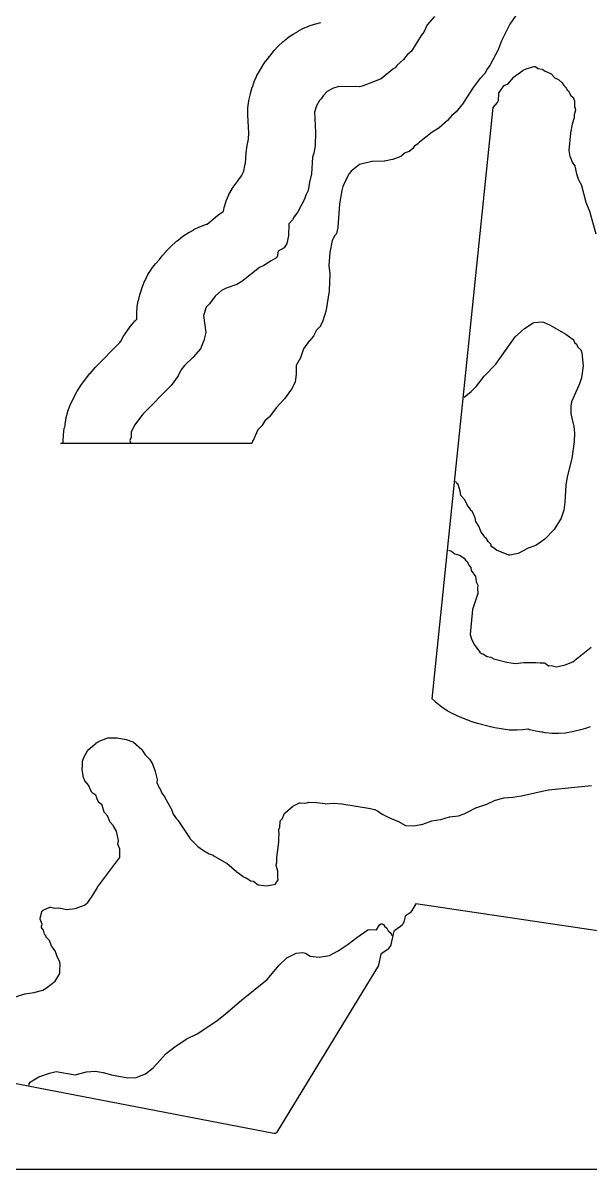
# Model space of a CAD drawing. Header units: millimetres. Extents: x 0 to 841, y 0 to 594.
# Drawn here: x 336.5 to 506.6, y 0 to 343.8 of the extents above; entities that cross this region are included whole.
import ezdxf

# ---------------------------------------------------------------- set-up
doc = ezdxf.new("R2010")
doc.units = ezdxf.units.MM
for name, color, linetype in [('CUT', 1, 'Continuous'), ('ENGRAVE', 5, 'Continuous'), ('SHEET_EDGE_DO_NOT_CUT', 8, 'Continuous')]:
    doc.layers.add(name, color=color, linetype=linetype)

msp = doc.modelspace()

# ---------------------------------------------------------------- linework, layer by layer
at = {"layer": 'CUT'}
for points in [[(484.39, 346.02), (482.54, 343.44), (482.54, 343.43), (482.53, 343.42), (480.08, 338.45), (480.07, 338.43), (479.17, 336.03), (479.15, 335.97), (476.59, 331.09), (476.56, 331.05), (476.53, 331.01), (475.85, 330.16), (475.84, 330.15), (475.84, 330.14), (475.04, 328.64), (475.01, 328.6), (474.98, 328.56), (474.95, 328.53), (473.72, 327.26), (473.7, 327.24), (471.59, 324.44), (471.57, 324.42), (468.67, 319.91), (468.64, 319.87), (466.42, 317.13), (466.39, 317.1), (466.36, 317.07), (465.17, 316.03), (465.14, 316.01), (463.88, 314.59), (463.84, 314.55), (461.33, 312.32), (461.3, 312.29), (461.26, 312.27), (459.26, 311.04), (459.24, 311.02), (455.48, 308.05), (455.46, 308.03), (454.96, 307.51), (454.93, 307.48), (454.88, 307.45), (454.84, 307.42), (454.03, 306.98), (454.02, 306.98), (454.01, 306.97), (453.48, 306.12), (453.45, 306.08), (453.41, 306.03), (453.37, 306), (452.51, 305.3), (452.48, 305.28), (452.44, 305.25), (452.4, 305.23), (452.36, 305.22), (451.19, 304.82), (451.18, 304.81), (451.17, 304.8), (449.97, 303.86), (449.93, 303.83), (449.88, 303.8), (449.84, 303.78), (447.49, 302.89), (447.45, 302.88), (447.41, 302.87), (444.99, 302.38), (444.95, 302.38), (444.91, 302.37), (441.22, 302.29), (441.2, 302.29), (441.19, 302.28), (437.46, 301.39), (437.45, 301.38), (437.44, 301.38), (434.98, 299.39), (434.97, 299.38), (434.96, 299.37), (434.33, 298.55), (434.32, 298.54), (434.31, 298.53), (432.46, 294.76), (432.46, 294.75), (432.45, 294.74), (432.14, 293.57), (432.13, 293.55), (431.47, 289.51), (431.47, 289.49), (430.97, 282.56), (430.97, 282.52), (430.96, 282.48), (430.52, 280.66), (430.51, 280.61), (430.49, 280.57), (430.47, 280.53), (430.44, 280.49), (430.42, 280.45), (429.96, 279.91), (429.95, 279.9), (429.94, 279.88), (429.29, 278.55), (429.28, 278.54), (429.28, 278.53), (428.57, 274.96), (428.57, 274.93), (428.29, 271.05), (428.29, 271.04), (428.29, 271.03), (428.54, 268.52), (428.54, 268.45), (428.34, 263.53), (428.34, 263.47), (427.46, 257.75), (427.45, 257.68), (426.48, 254.49), (426.46, 254.43), (425.76, 252.9), (425.73, 252.85), (425.7, 252.8), (425.67, 252.76), (424.5, 251.51), (424.49, 251.5), (424.49, 251.49), (423.68, 249.85), (423.66, 249.81), (423.63, 249.78), (423.6, 249.74), (422.52, 248.54), (422.51, 248.52), (420.7, 246.05), (420.7, 246.04), (420.69, 246.03), (419.88, 243.66), (419.87, 243.62), (419.85, 243.59), (418.5, 241.05), (418.5, 241.04), (418.49, 241.03), (418.44, 238.53), (418.43, 238.49), (418.17, 236.2), (418.16, 236.16), (418.15, 236.12), (418.14, 236.07), (418.12, 236.03), (416.86, 233.58), (416.84, 233.54), (416.81, 233.51), (414.92, 231.03), (414.89, 231), (412.45, 228.36), (412.43, 228.33), (410.43, 225.64), (410.39, 225.6), (410.35, 225.56), (409.05, 224.46), (409.04, 224.45), (409.03, 224.44), (408.14, 222.93), (408.11, 222.89), (408.07, 222.84), (406.9, 221.61), (406.89, 221.6), (406.88, 221.59), (405.52, 218.56), (405.51, 218.55), (405.15, 217.62), (347.88, 217.62), (348.29, 217.89), (348.32, 217.91), (348.49, 218.01), (348.5, 218.02), (348.51, 218.02), (348.57, 218.07), (348.58, 218.08), (348.58, 218.09), (348.57, 218.2), (348.57, 218.25), (348.64, 220.22), (348.65, 220.27), (348.91, 222.23), (348.92, 222.28), (349.12, 223.1), (349.12, 223.11), (349.12, 223.12), (349.15, 223.43), (349.15, 223.48), (349.48, 225.37), (349.49, 225.41), (350, 227.26), (350.01, 227.31), (350.7, 229.11), (350.71, 229.13), (351.64, 231.23), (351.65, 231.26), (352.73, 233.35), (352.76, 233.4), (354.08, 235.34), (354.09, 235.37), (356.6, 238.63), (356.62, 238.65), (358.24, 240.51), (358.26, 240.53), (365.59, 247.93), (365.59, 247.94), (365.6, 247.95), (365.81, 248.24), (365.81, 248.25), (365.82, 248.26), (365.93, 248.5), (365.95, 248.52), (366.89, 250.22), (366.92, 250.26), (368.03, 251.85), (368.05, 251.87), (369.11, 253.25), (369.13, 253.27), (370.11, 254.44), (370.14, 254.47), (370.64, 254.99), (370.65, 255), (370.65, 255.01), (370.65, 255.07), (370.64, 255.12), (370.64, 256.88), (370.64, 256.92), (370.8, 258.67), (370.8, 258.72), (371.11, 260.45), (371.12, 260.49), (371.59, 262.2), (371.6, 262.22), (372.4, 264.7), (372.41, 264.72), (373.1, 266.54), (373.12, 266.58), (373.98, 268.31), (374.01, 268.35), (375.03, 269.99), (375.06, 270.03), (376.25, 271.56), (376.28, 271.59), (377.44, 272.82), (377.46, 272.84), (378.27, 273.91), (378.29, 273.93), (379.42, 275.28), (379.45, 275.31), (380.7, 276.56), (380.71, 276.58), (382.6, 278.3), (382.62, 278.32), (384.41, 279.77), (384.46, 279.81), (386.41, 281.04), (386.44, 281.05), (387.76, 281.79), (387.79, 281.8), (389.48, 282.63), (389.53, 282.65), (391.29, 283.32), (391.32, 283.32), (391.71, 283.45), (391.72, 283.45), (391.73, 283.46), (394.88, 286.01), (394.9, 286.02), (396.28, 287.04), (396.31, 287.06), (396.64, 287.26), (396.65, 287.27), (396.65, 287.28), (396.87, 288.4), (396.89, 288.45), (397.48, 290.37), (397.49, 290.42), (398.28, 292.27), (398.3, 292.32), (399.27, 294.08), (399.3, 294.12), (400.45, 295.77), (400.48, 295.81), (400.85, 296.25), (400.86, 296.25), (400.87, 296.26), (401.14, 296.72), (401.17, 296.76), (402.12, 298.07), (402.14, 298.1), (402.59, 298.96), (402.61, 298.99), (402.69, 299.21), (402.69, 299.22), (402.7, 299.23), (402.72, 299.39), (402.73, 299.41), (403.08, 301.05), (403.08, 301.07), (403.25, 301.71), (403.25, 301.72), (403.25, 301.73), (403.45, 304.82), (403.45, 304.85), (403.72, 307.02), (403.73, 307.07), (404.17, 308.95), (404.17, 308.96), (404.17, 308.98), (404.22, 310.87), (404.22, 310.89), (403.98, 316.1), (403.98, 316.12), (404, 318.27), (404.01, 318.32), (404.26, 320.44), (404.27, 320.5), (404.75, 322.59), (404.76, 322.61), (405.31, 324.53), (405.32, 324.55), (405.87, 326.18), (405.89, 326.22), (406.58, 327.79), (406.6, 327.83), (407.43, 329.34), (407.44, 329.36), (408.36, 330.88), (408.37, 330.9), (409.39, 332.41), (409.42, 332.45), (410.17, 333.37), (410.18, 333.39), (410.49, 333.85), (410.52, 333.89), (411.86, 335.51), (411.88, 335.53), (413.06, 336.81), (413.08, 336.82), (414.43, 338.15), (414.47, 338.19), (415.94, 339.37), (415.98, 339.4), (417.56, 340.44), (417.58, 340.46), (419.13, 341.37), (419.15, 341.39), (420.67, 342.2), (420.71, 342.21), (422.28, 342.88), (422.32, 342.9), (423.96, 343.43), (423.98, 343.44), (425.91, 343.98)], [(506.71, 132.71), (505.31, 132.2), (505.28, 132.19), (503.84, 131.78), (503.83, 131.78), (501.27, 131.17), (501.25, 131.16), (499.3, 130.8), (499.25, 130.79), (497.28, 130.63), (497.23, 130.63), (495.26, 130.66), (495.21, 130.66), (493.25, 130.9), (493.2, 130.91), (492.51, 131.06), (492.5, 131.06), (492.49, 131.06), (492.23, 131.08), (492.18, 131.08), (490.36, 131.34), (490.32, 131.35), (488.53, 131.79), (488.48, 131.8), (488.03, 131.95), (488.02, 131.96), (488.01, 131.96), (486.49, 131.77), (486.47, 131.77), (484.52, 131.64), (484.47, 131.64), (482.53, 131.7), (482.48, 131.7), (480.55, 131.95), (480.52, 131.96), (478.08, 132.4), (478.07, 132.41), (476.75, 132.69), (476.74, 132.7), (472.84, 133.68), (472.82, 133.69), (471.24, 134.16), (471.2, 134.17), (469.72, 134.75), (469.7, 134.76), (469.55, 134.8), (469.5, 134.82), (467.67, 135.53), (467.62, 135.55), (466.58, 136.08), (466.56, 136.09), (465.52, 136.52), (465.48, 136.54), (463.79, 137.43), (463.75, 137.46), (462.16, 138.52), (462.12, 138.54), (460.64, 139.76), (460.62, 139.77), (460.15, 140.2), (460.13, 140.21), (459.24, 141.1), (477.55, 318.41), (478.89, 319.96), (478.89, 319.96), (478.9, 319.97), (478.91, 319.98), (479.15, 320.53), (479.16, 320.54), (479.16, 320.55), (479.23, 322.68), (479.24, 322.73), (479.25, 322.78), (479.26, 322.83), (479.28, 322.88), (479.3, 322.92), (479.33, 322.96), (480.81, 324.93), (480.83, 324.97), (480.87, 325), (480.9, 325.03), (481.08, 325.17), (481.12, 325.19), (481.16, 325.22), (481.2, 325.23), (481.24, 325.25), (481.97, 325.47), (481.98, 325.48), (481.99, 325.49), (483.62, 327.43), (483.66, 327.48), (483.7, 327.51), (486.42, 329.58), (486.47, 329.61), (486.53, 329.64), (487.43, 330.03), (487.48, 330.05), (489.78, 330.74), (489.82, 330.75), (489.87, 330.76), (489.92, 330.76), (489.97, 330.76), (490.01, 330.76), (490.06, 330.74), (490.24, 330.69), (490.29, 330.68), (490.33, 330.66), (490.37, 330.63), (490.41, 330.6), (490.98, 330.16), (490.99, 330.15), (491, 330.15), (492.28, 329.92), (492.33, 329.91), (492.38, 329.89), (492.42, 329.87), (492.47, 329.84), (492.51, 329.81), (492.92, 329.46), (492.93, 329.46), (492.94, 329.45), (494.77, 328.64), (494.82, 328.62), (494.86, 328.6), (494.9, 328.56), (494.94, 328.53), (495.99, 327.4), (496, 327.4), (496.01, 327.39), (497.15, 326.8), (497.2, 326.77), (497.24, 326.74), (498.12, 325.99), (498.16, 325.95), (498.2, 325.91), (498.23, 325.87), (498.72, 325.06), (498.73, 325.05), (498.73, 325.04), (499.38, 324.47), (499.42, 324.43), (499.45, 324.4), (499.47, 324.35), (499.5, 324.31), (499.81, 323.67), (499.82, 323.66), (499.82, 323.65), (500.26, 323.21), (500.29, 323.18), (500.32, 323.14), (500.35, 323.1), (500.37, 323.05), (500.74, 322.15), (500.75, 322.14), (500.76, 322.13), (501.54, 321.45), (501.58, 321.41), (501.61, 321.37), (501.64, 321.33), (501.67, 321.28), (501.69, 321.24), (501.91, 320.61), (501.92, 320.56), (501.93, 320.51), (501.94, 320.46), (501.99, 318.6), (501.99, 318.59), (501.99, 318.58), (502.17, 318.2), (502.19, 318.15), (502.2, 318.09), (502.21, 318.04), (502.23, 317.85), (502.23, 317.8), (502.23, 317.74), (502.22, 317.69), (501.89, 316.25), (501.89, 316.23), (501.89, 316.22), (501.89, 315.51), (501.89, 315.47), (501.88, 315.42), (501.87, 315.37), (501.3, 313.47), (501.3, 313.45), (500.8, 310.81), (500.79, 310.79), (500.29, 305.59), (500.29, 305.57), (500.29, 305.56), (500.54, 303.76), (500.54, 303.75), (500.55, 303.74), (500.94, 303.06), (500.97, 303.01), (500.99, 302.95), (501.26, 302.07), (501.27, 302.06), (501.28, 302.05), (502.01, 301.05), (502.04, 301), (502.06, 300.95), (502.08, 300.9), (502.09, 300.85), (502.53, 298.58), (502.54, 298.55), (503.13, 296.78), (503.13, 296.77), (503.14, 296.75), (504.06, 295.17), (504.08, 295.13), (504.1, 295.09), (504.11, 295.04), (505.37, 290.03), (505.38, 290), (506.45, 287.35), (506.46, 287.3), (508.37, 280.55)], [(331.71, 50.85), (337.1, 52.55), (337.14, 52.56), (337.18, 52.57), (339.76, 52.95), (339.8, 52.95), (342.44, 53.7), (342.45, 53.7), (342.46, 53.71), (343.55, 54.34), (343.58, 54.36), (346.15, 56.37), (346.16, 56.38), (346.17, 56.39), (347.58, 58.64), (347.58, 58.65), (347.58, 58.66), (347.52, 59.93), (347.52, 59.97), (347.52, 60.01), (347.67, 61.17), (347.67, 61.18), (347.67, 61.19), (347.52, 62.08), (347.52, 62.09), (347.52, 62.1), (346.76, 63.75), (346.74, 63.81), (346.21, 65.48), (346.21, 65.49), (346.2, 65.5), (345.16, 66.74), (345.13, 66.78), (345.1, 66.83), (345.08, 66.88), (344.43, 68.54), (344.43, 68.55), (344.42, 68.56), (343.56, 69.44), (343.53, 69.47), (343.5, 69.51), (343.48, 69.56), (343.46, 69.6), (343.44, 69.65), (343.36, 69.95), (343.35, 69.96), (343.34, 69.97), (343.11, 70.26), (343.08, 70.3), (343.05, 70.34), (343.03, 70.39), (343.01, 70.44), (342.67, 71.62), (342.67, 71.63), (342.66, 71.64), (342.17, 72.3), (342.14, 72.33), (342.12, 72.38), (342.1, 72.42), (342.09, 72.46), (342.08, 72.51), (342.07, 72.56), (342.06, 72.68), (342.06, 72.74), (342.06, 72.79), (342.07, 72.84), (342.23, 73.46), (342.23, 73.47), (342.23, 73.48), (341.65, 74.98), (341.63, 75.02), (341.62, 75.07), (341.62, 75.13), (341.62, 75.18), (341.62, 75.23), (341.63, 75.28), (342.12, 77.17), (342.13, 77.21), (342.15, 77.25), (342.17, 77.29), (342.19, 77.33), (342.22, 77.37), (342.25, 77.4), (342.45, 77.59), (342.48, 77.62), (342.52, 77.65), (342.56, 77.67), (342.6, 77.69), (344.52, 78.53), (344.57, 78.55), (344.61, 78.56), (344.66, 78.57), (344.7, 78.57), (344.75, 78.57), (344.8, 78.57), (344.84, 78.56), (346.1, 78.24), (346.11, 78.24), (346.13, 78.24), (347.16, 78.33), (347.21, 78.33), (347.26, 78.33), (347.31, 78.32), (349.64, 77.85), (349.65, 77.85), (349.66, 77.85), (352.18, 78.13), (352.19, 78.13), (352.2, 78.13), (354.99, 79.19), (355, 79.2), (355.01, 79.21), (355.95, 79.96), (355.96, 79.96), (355.97, 79.97), (357.5, 82.17), (357.51, 82.19), (358.83, 84.5), (358.87, 84.55), (365.51, 93.37), (365.52, 93.38), (365.52, 93.4), (365.55, 95.91), (365.54, 95.92), (365.54, 95.93), (365.03, 97.24), (365.02, 97.28), (365, 97.33), (365, 97.38), (365, 97.43), (365, 97.48), (365.12, 98.54), (365.13, 98.55), (365.12, 98.56), (364.53, 101.36), (364.53, 101.37), (364.52, 101.38), (363.66, 102.91), (363.66, 102.92), (363.65, 102.92), (362.66, 104.1), (362.63, 104.14), (362.61, 104.18), (362.58, 104.23), (361.84, 105.94), (361.84, 105.95), (361.83, 105.96), (360.98, 106.93), (360.95, 106.97), (360.92, 107.02), (360.9, 107.06), (360.88, 107.11), (360.24, 109.13), (360.24, 109.14), (360.23, 109.15), (359.43, 109.85), (359.39, 109.88), (359.36, 109.92), (359.33, 109.95), (359.31, 109.99), (358.66, 111.23), (358.64, 111.28), (358.63, 111.32), (358.39, 112.15), (358.39, 112.16), (358.38, 112.16), (357.55, 112.71), (357.5, 112.74), (357.46, 112.78), (357.07, 113.2), (357.04, 113.24), (357.01, 113.28), (356.99, 113.31), (356.97, 113.36), (356.3, 115), (356.3, 115.01), (356.29, 115.02), (355.18, 116.34), (355.15, 116.38), (355.12, 116.42), (355.1, 116.47), (354.74, 117.29), (354.72, 117.35), (354.71, 117.41), (354.28, 119.92), (354.27, 119.97), (354.27, 120.02), (354.27, 120.07), (354.4, 120.97), (354.4, 120.98), (354.4, 121), (354.33, 122.18), (354.33, 122.23), (354.34, 122.28), (354.35, 122.33), (354.36, 122.38), (354.75, 123.42), (354.76, 123.46), (354.78, 123.49), (355.99, 125.68), (356.01, 125.71), (356.04, 125.75), (356.07, 125.78), (356.1, 125.81), (358.42, 127.77), (358.45, 127.8), (358.48, 127.82), (359.28, 128.31), (359.33, 128.34), (359.37, 128.36), (362.01, 129.33), (362.06, 129.34), (362.12, 129.35), (362.17, 129.36), (364.63, 129.4), (364.68, 129.4), (364.73, 129.4), (367.42, 128.91), (367.46, 128.9), (367.51, 128.89), (369.47, 128.12), (369.53, 128.1), (369.57, 128.07), (369.62, 128.03), (372.2, 125.82), (372.24, 125.78), (372.28, 125.74), (372.31, 125.7), (373.14, 124.29), (373.15, 124.28), (373.15, 124.27), (374.4, 123.06), (374.44, 123.02), (374.47, 122.97), (375.36, 121.58), (375.39, 121.53), (375.41, 121.48), (376.16, 119.32), (376.18, 119.27), (376.76, 116.82), (376.77, 116.76), (376.77, 116.71), (376.77, 116.65), (376.71, 116.03), (376.7, 116.02), (376.71, 116), (377.33, 114.34), (377.34, 114.33), (377.34, 114.32), (377.68, 113.94), (377.71, 113.89), (377.74, 113.85), (377.76, 113.8), (378.18, 112.76), (378.19, 112.75), (378.2, 112.74), (379.06, 111.52), (379.09, 111.47), (380.9, 108.24), (380.92, 108.21), (380.93, 108.17), (381.54, 106.49), (381.54, 106.48), (381.55, 106.47), (382.54, 105.07), (382.55, 105.05), (382.56, 105.04), (382.88, 104.75), (382.91, 104.72), (382.94, 104.69), (382.97, 104.65), (386.55, 99.22), (386.56, 99.21), (386.57, 99.2), (388.93, 96.76), (388.94, 96.75), (388.95, 96.74), (390.64, 95.55), (390.66, 95.54), (392.33, 94.59), (392.36, 94.58), (393.54, 94.12), (393.57, 94.1), (393.61, 94.08), (397.61, 91.8), (397.65, 91.77), (397.69, 91.74), (400.68, 89.16), (400.69, 89.15), (402.48, 87.82), (402.49, 87.81), (402.5, 87.8), (403.6, 87.3), (403.64, 87.28), (403.67, 87.26), (404.77, 86.51), (404.78, 86.5), (404.8, 86.5), (405.54, 86.37), (405.58, 86.36), (405.62, 86.35), (405.67, 86.33), (405.71, 86.31), (405.74, 86.28), (407.09, 85.31), (407.1, 85.3), (407.11, 85.3), (409.56, 84.94), (409.57, 84.94), (409.59, 84.94), (412.22, 85.51), (412.23, 85.51), (412.24, 85.52), (413.03, 86.76), (413.04, 86.77), (413.04, 86.78), (412.94, 87.23), (412.93, 87.29), (412.93, 87.35), (413, 89.31), (413, 89.32), (412.99, 89.34), (412.48, 91.03), (412.47, 91.07), (412.46, 91.11), (412.46, 91.16), (412.46, 91.2), (412.47, 91.25), (412.48, 91.29), (412.63, 91.92), (412.64, 91.94), (412.64, 91.95), (412.65, 93.39), (412.65, 93.46), (413.25, 98.02), (413.26, 98.06), (413.25, 99.41), (413.25, 99.46), (413.26, 99.51), (413.4, 100.29), (413.4, 100.3), (413.4, 100.31), (413.3, 101.8), (413.3, 101.85), (413.31, 101.9), (413.31, 101.94), (413.33, 101.99), (413.34, 102.03), (413.55, 102.52), (413.56, 102.54), (413.56, 102.55), (413.67, 104.26), (413.68, 104.31), (413.69, 104.36), (413.71, 104.41), (413.73, 104.46), (413.76, 104.5), (413.79, 104.54), (414.32, 105.18), (414.32, 105.19), (414.33, 105.2), (414.91, 106.55), (414.94, 106.6), (414.97, 106.65), (415.1, 106.82), (415.13, 106.87), (415.17, 106.91), (417.33, 108.78), (417.36, 108.8), (417.4, 108.83), (417.44, 108.85), (419.43, 109.82), (419.48, 109.84), (419.53, 109.85), (419.58, 109.86), (419.63, 109.87), (419.68, 109.87), (421.09, 109.78), (421.1, 109.78), (421.11, 109.78), (422.02, 110), (422.06, 110.01), (422.1, 110.02), (422.15, 110.02), (424.51, 109.98), (424.57, 109.98), (427.16, 109.62), (427.17, 109.61), (427.18, 109.61), (429.65, 109.75), (429.72, 109.75), (432.09, 109.57), (432.13, 109.56), (440.74, 108.12), (440.76, 108.12), (441.94, 107.86), (441.99, 107.84), (442.04, 107.82), (442.79, 107.48), (442.83, 107.46), (442.86, 107.44), (444.29, 106.5), (444.31, 106.48), (446.23, 105.47), (446.26, 105.46), (448.89, 104.39), (448.94, 104.36), (451.25, 103.07), (451.26, 103.06), (451.27, 103.06), (453.78, 103.01), (453.79, 103.01), (453.8, 103.01), (456.41, 103.44), (456.42, 103.44), (456.43, 103.45), (459.12, 104.45), (459.17, 104.46), (459.21, 104.47), (461.8, 104.9), (461.83, 104.91), (464.5, 105.62), (464.56, 105.63), (467.1, 106), (467.11, 106), (467.13, 106), (468.82, 106.58), (468.85, 106.59), (472.59, 108.42), (472.65, 108.45), (475.39, 109.37), (475.42, 109.38), (478.15, 110.65), (478.19, 110.67), (478.23, 110.68), (480.75, 111.35), (480.8, 111.36), (480.84, 111.37), (483.45, 111.54), (483.47, 111.54), (486.06, 111.98), (486.07, 111.98), (494.06, 113.72), (494.12, 113.73), (507.05, 115.09)], [(522.33, 69.43), (454.38, 79.55), (454.37, 79.55), (454.36, 79.54), (452.82, 77.04), (452.79, 77), (452.75, 76.96), (452.71, 76.92), (452.67, 76.89), (451.13, 75.83), (451.12, 75.82), (451.12, 75.81), (450.78, 74.18), (450.77, 74.13), (450.75, 74.09), (450.73, 74.04), (450.34, 73.34), (450.31, 73.29), (450.28, 73.25), (450.24, 73.21), (449.84, 72.84), (449.78, 72.79), (447.75, 71.4), (447.74, 71.39), (447.73, 71.38), (446.9, 67.35), (446.89, 67.31), (446.87, 67.27), (446.85, 67.23), (446.83, 67.19), (446.16, 66.13), (446.13, 66.09), (446.1, 66.05), (446.06, 66.01), (446.02, 65.98), (443.88, 64.51), (443.87, 64.5), (443.87, 64.49), (443.19, 61.26), (443.18, 61.21), (443.16, 61.15), (443.13, 61.1), (412.65, 11.05), (412.62, 11.01), (412.59, 10.98), (412.56, 10.94), (412.53, 10.91), (412.32, 10.74), (412.27, 10.71), (412.23, 10.69), (412.18, 10.67), (412.14, 10.65), (412.09, 10.64), (412.04, 10.64), (411.88, 10.63), (411.84, 10.63), (411.8, 10.63), (411.76, 10.64), (291.77, 33.76)]]:
    msp.add_lwpolyline(points, dxfattribs=at)
at = {"layer": 'ENGRAVE'}
for points in [[(459.95, 345.74), (457.79, 343.23), (456.8, 341.07), (455.95, 340.01), (453.06, 335.38), (451.77, 334.23), (450.67, 332.82), (448.71, 331.05), (448.13, 330.36), (447.44, 329.93), (443.92, 327.02), (438.6, 324.95), (437.48, 324.65), (431.28, 324.71), (429.33, 324.17), (427.75, 323.24), (426.55, 321.94), (426.01, 321.02), (425.46, 320.51), (424.52, 318.97), (423.96, 317.03), (424.24, 311.07), (424.12, 306.92), (423.77, 304.77), (423.41, 303.54), (423.09, 298.54), (422.44, 296.06), (422.02, 293.58), (421.35, 292.14), (420.99, 290.98), (418.97, 287.12), (417.82, 285.68), (417.4, 284.72), (416.27, 283.54), (416.12, 279.92), (415.69, 277.62), (414.88, 276.35), (413.1, 275.39), (412.73, 273.64), (412.41, 273.2), (410.96, 272.49), (408.79, 271.04), (407.45, 270.45), (402.2, 266.21), (400.67, 265.33), (397.45, 264.29), (396.1, 263.54), (394.19, 261.8), (392.45, 259.51), (391.43, 258.54), (390.62, 256.04), (391.32, 250.98), (390.8, 248.54), (389.73, 246.08), (387.58, 243.51), (384.94, 241.03), (383.86, 239.63), (383.03, 237.96), (380.96, 235.03), (372.47, 226.45), (369.94, 223.17), (369, 221.04), (368.97, 219.51), (368.57, 218.54), (368.77, 217.92)], [(468.88, 231.55), (470.92, 233.22), (472.61, 234.87), (474.9, 237.88), (478.33, 241.44), (484.21, 249.69), (486.98, 252.18), (489.58, 253.85), (489.86, 253.93), (492.21, 254.12), (492.66, 254), (494.66, 253.14), (499.32, 250.41), (501.53, 248.81), (501.75, 248.55), (501.99, 247.98), (502.53, 247.49), (503.01, 246.53), (503.9, 245.79), (504.19, 244.8), (504.52, 240.92), (504.07, 237.34), (503.51, 235.51), (501.11, 230.11), (500.91, 228.87), (500.9, 226.59), (501.74, 222.75), (501.99, 220.71), (501.87, 218.29), (501.2, 213.2), (499.79, 207.64), (499.41, 205.17), (499.06, 200.06), (498.74, 197.68), (497.98, 195.22), (495.83, 191.84), (493.02, 188.99), (490.33, 187.04), (488.06, 186.22), (485.06, 184.62), (482.6, 184.15), (482.31, 184.15), (478.6, 185.64), (477.67, 186.4), (477.21, 186.65), (477.01, 186.94), (476.92, 187.37), (476.11, 188.21), (475.45, 189.24), (474.96, 189.56), (474.77, 190.1), (473.96, 191.02), (473.31, 192.86), (472.38, 194.24), (472.17, 195.4), (471.26, 197.33), (470.89, 197.59), (470.66, 198.07), (469.85, 199.02), (469.11, 200.8), (467.89, 202.07), (467.71, 203.4), (467.07, 205.37), (466.66, 205.62), (466.48, 206.04), (466.27, 206.23)], [(464.15, 185.7), (464.42, 185.55), (465.03, 185.39), (466.02, 184.57), (467.43, 184.17), (468.86, 183.22), (469.26, 182.64), (469.74, 182.21), (470.26, 181.18), (470.82, 180.48), (471.01, 179.51), (472.28, 177.75), (472.47, 176.14), (472.99, 175.16), (472.88, 174.2), (473, 172.69), (471.35, 167.84), (470.68, 160.37), (471.05, 159.04), (471.83, 157.4), (473.53, 155.06), (474.02, 154.62), (474.49, 154.55), (475.81, 153.8), (476.83, 153.57), (477.74, 153.07), (481.66, 152.08), (484.12, 151.63), (486.72, 151.94), (490.35, 152), (491.69, 151.82), (492.83, 151.84), (493.18, 151.72), (494.12, 150.99), (494.97, 151.06), (496.6, 150.61), (499.17, 151.23), (501.46, 152.16), (506.98, 156.59)], [(338.49, 25.06), (338.41, 25.24), (338.41, 25.53), (338.69, 26.03), (339.25, 26.49), (341.22, 27.65), (344.44, 28.78), (346.43, 29.31), (352.12, 28.24), (355.54, 29.14), (358.21, 29.33), (360.55, 29), (363.03, 28.32), (367.93, 27.36), (370.5, 27.52), (373.24, 28.57), (375.6, 30.34), (379.51, 34.62), (382.1, 36.7), (385.44, 38.96), (388.75, 40.55), (394.65, 44.47), (397.27, 46.52), (402.04, 50.71), (409.73, 56.85), (413.32, 61.21), (415.64, 63.37), (418.42, 64.73), (420.43, 64.94), (421.31, 64.78), (422.71, 63.91), (425.32, 63.55), (428.47, 64.09), (431.05, 65.49), (434.03, 67.44), (436.66, 69.51), (440.01, 71.73), (440.38, 71.82), (442.6, 71.78), (443.5, 73.25), (443.93, 73.52), (444.3, 73.52), (444.62, 73.33), (444.92, 72.91), (445.62, 72.27), (446.1, 71.47), (446.66, 70.97), (447.05, 70.34), (447.15, 70.02)]]:
    msp.add_lwpolyline(points, dxfattribs=at)
at = {"layer": 'SHEET_EDGE_DO_NOT_CUT'}
msp.add_lwpolyline([(0, 0), (841, 0), (841, 594), (0, 594)], close=True, dxfattribs=at)

doc.saveas('drawing.dxf')
